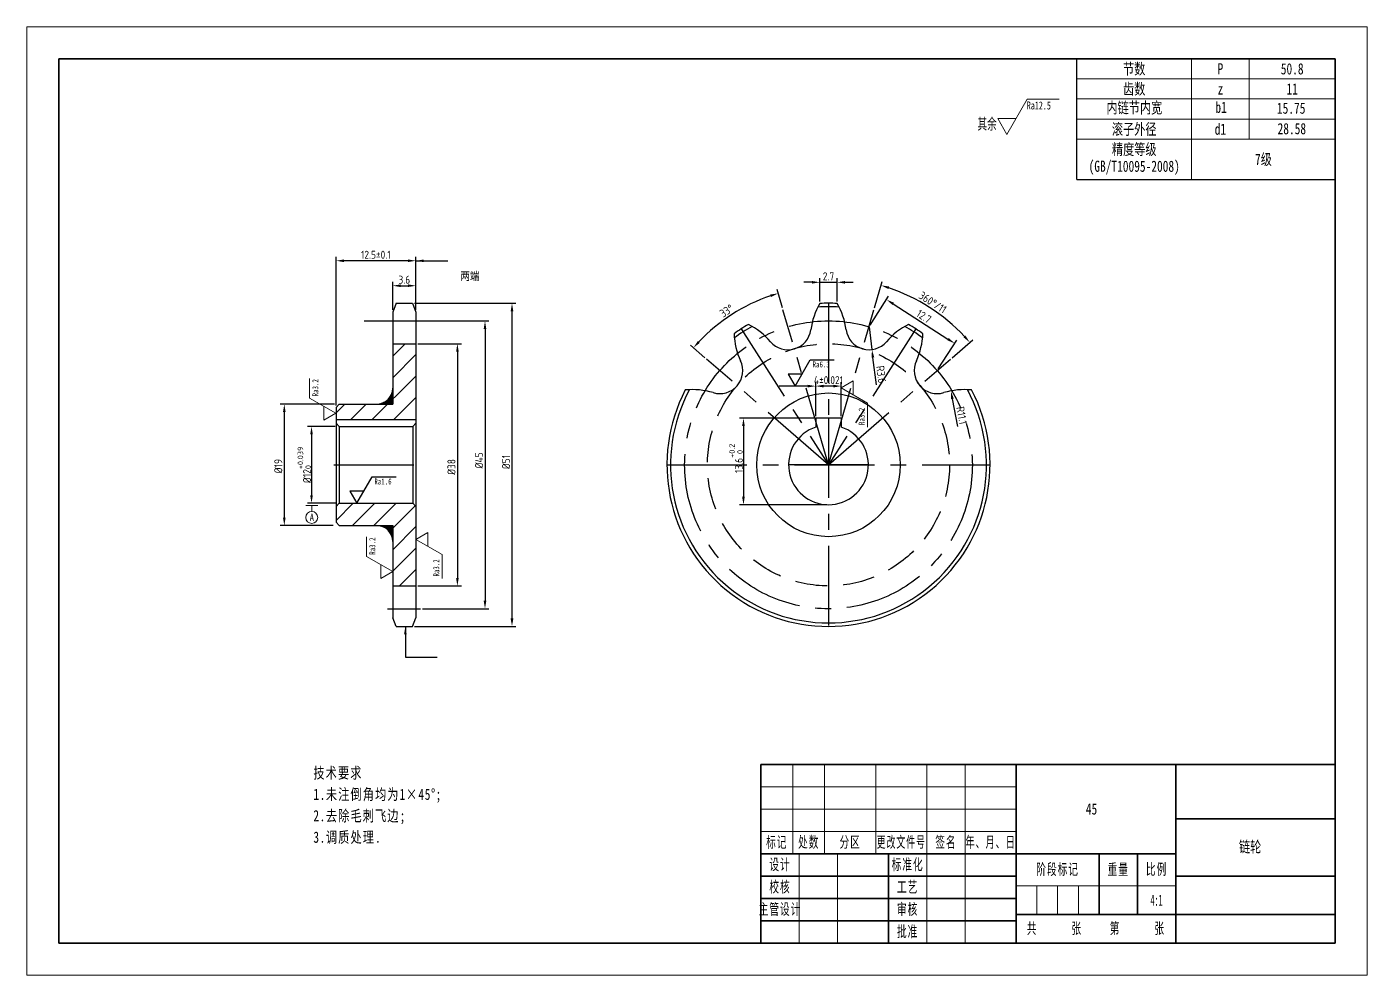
# Model space of a CAD drawing. Header units: millimetres. Extents: x 324 to 1954, y -9 to 583.
# Drawn here: x 1533.8 to 1953.8, y 58 to 355 of the extents above; entities that cross this region are included whole.
import ezdxf
from ezdxf import colors
from ezdxf.entities.mleader import LeaderData, LeaderLine
from ezdxf.enums import TextEntityAlignment as Align
from ezdxf.math import Vec2, Vec3

# ---------------------------------------------------------------- set-up
doc = ezdxf.new("R2010")
doc.units = ezdxf.units.MM
doc.header["$LTSCALE"] = 20
doc.linetypes.add('CENTER', pattern=[2, 1.25, -0.25, 0.25, -0.25])
doc.linetypes.add('DASHED', pattern=[0.75, 0.5, -0.25])
doc.layers.get('0').update_dxf_attribs({"lineweight": 30})
for name, color, linetype in [('1轮廓实线层', 7, 'Continuous'), ('3中心线层', 1, 'CENTER'), ('4虚线层', 6, 'DASHED'), ('5剖面线层', 2, 'Continuous'), ('7标注层', 4, 'Continuous')]:
    doc.layers.add(name, color=color, linetype=linetype)
for name, color, linetype, lineweight in [('尺寸线', 4, 'Continuous', 25), ('文字', 7, 'Continuous', 25), ('粗实线', 7, 'Continuous', 13), ('粗实线层', 7, 'Continuous', 35), ('细实线', 250, 'Continuous', 0), ('细实线层', 7, 'Continuous', 18)]:
    doc.layers.add(name, color=color, linetype=linetype, lineweight=lineweight)
doc.layers.add('尺寸线层', color=7, linetype='Continuous', lineweight=18, true_color=0xf708d7)
doc.styles.add('SLDTEXTSTYLE2', font='hyswlongfangsong.ttf')
doc.styles.get("Standard").update_dxf_attribs({"font": 'isocp.shx', "width": 0.707, "bigfont": 'hztxt.shx'})
doc.styles.add('字母2.5', font='gbenor.shx', dxfattribs={"height": 2.5})
doc.styles.add('标准', font='hyswlongfangsong.ttf', dxfattribs={"width": 0.667})
doc.dimstyles.new('GB', dxfattribs={"dimtxt": 2.5, "dimasz": 2.5, "dimexe": 1.25, "dimexo": 0.625, "dimtad": 1, "dimlfac": 2, "dimdsep": 46, "dimtxsty": '字母2.5', "dimcen": 2.5, "dimadec": 0, "dimazin": 0, "dimtfac": 1, "dimtmove": 0, "dimatfit": 3, "dimfxl": 1, "dimarcsym": 0})
doc.dimstyles.get("Standard").update_dxf_attribs({"dimtxt": 0.18, "dimasz": 0.18, "dimexe": 0.18, "dimexo": 0.0625, "dimgap": 0.09, "dimtad": 0, "dimtih": 1, "dimtoh": 1, "dimdec": 4, "dimzin": 0, "dimdsep": 46, "dimtxsty": 'Standard', "dimcen": 0.09, "dimadec": 0, "dimazin": 0, "dimtfac": 1, "dimtdec": 4, "dimtofl": 0, "dimtmove": 0, "dimatfit": 3, "dimfxl": 1, "dimtolj": 1, "dimtzin": 0, "dimarcsym": 0})
pattern_1 = [(45, (1592.758, 122.073), (-3.3676, 3.3676), [])]

# ---------------------------------------------------------------- blocks, each defined once
blk = doc.blocks.new('*D23')
at = {"layer": '7标注层', "color": 0, "lineweight": -2, "transparency": 16777216}
for p, q in [((1780.96, 233.07), (1780.96, 243.71)), ((1788.96, 233.07), (1788.96, 243.71)), ((1786.46, 242.46), (1783.46, 242.46))]:
    blk.add_line(p, q, dxfattribs=at)
at = {"layer": '7标注层', "color": 0, "lineweight": 35, "transparency": 16777216}
for points in [[(1783.46, 242.88), (1783.46, 242.04), (1780.96, 242.46)], [(1786.46, 242.88), (1786.46, 242.04), (1788.96, 242.46)]]:
    blk.add_solid(points, dxfattribs=at)
at = {"layer": 'Defpoints', "color": 0, "lineweight": 35, "transparency": 16777216}
for p in [(1780.96, 242.46), (1780.96, 232.45), (1788.96, 232.45)]:
    blk.add_point(p, dxfattribs=at)
at = {"layer": '7标注层', "color": 0, "transparency": 16777216, "insert": (1784.96, 244.33), "char_height": 2.5, "attachment_point": 5, "style": '字母2.5'}
blk.add_mtext('4±0.021', dxfattribs=at)
blk = doc.blocks.new('*D24')
at = {"layer": '7标注层', "color": 0, "lineweight": -2, "transparency": 16777216}
for p, q in [((1780.33, 232.45), (1757.07, 232.45)), ((1758.32, 229.95), (1758.32, 207.8)), ((1784.41, 205.3), (1757.07, 205.3))]:
    blk.add_line(p, q, dxfattribs=at)
at = {"layer": '7标注层', "color": 0, "lineweight": 35, "transparency": 16777216}
for points in [[(1757.9, 229.95), (1758.73, 229.95), (1758.32, 232.45)], [(1757.9, 207.8), (1758.73, 207.8), (1758.32, 205.3)]]:
    blk.add_solid(points, dxfattribs=at)
at = {"layer": 'Defpoints', "color": 0, "lineweight": 35, "transparency": 16777216}
for p in [(1780.96, 232.45), (1758.32, 205.3), (1785.04, 205.3)]:
    blk.add_point(p, dxfattribs=at)
at = {"layer": '7标注层', "color": 0, "transparency": 16777216, "insert": (1755.98, 219.83), "char_height": 2.5, "attachment_point": 5, "rotation": 90, "style": '字母2.5'}
blk.add_mtext('13.6{}{\\H0.7143x;\\S+0.2^  0;}', dxfattribs=at)
blk = doc.blocks.new('*D12')
at = {"layer": '7标注层', "color": 0, "lineweight": -2, "transparency": 16777216}
for p, q in [((1648.42, 266.29), (1648.42, 275.14)), ((1650.92, 273.89), (1653.17, 273.89)), ((1655.67, 266.29), (1655.67, 275.14))]:
    blk.add_line(p, q, dxfattribs=at)
at = {"layer": '7标注层', "color": 0, "lineweight": 35, "transparency": 16777216}
for points in [[(1650.92, 274.31), (1650.92, 273.48), (1648.42, 273.89)], [(1653.17, 274.31), (1653.17, 273.48), (1655.67, 273.89)]]:
    blk.add_solid(points, dxfattribs=at)
at = {"layer": 'Defpoints', "color": 0, "lineweight": 35, "transparency": 16777216}
for p in [(1655.67, 273.89), (1648.42, 265.66), (1655.67, 265.66)]:
    blk.add_point(p, dxfattribs=at)
at = {"layer": '7标注层', "color": 0, "transparency": 16777216, "insert": (1652.04, 275.77), "char_height": 2.5, "attachment_point": 5, "style": '字母2.5'}
blk.add_mtext('3.6', dxfattribs=at)
blk = doc.blocks.new('*D13')
at = {"layer": '7标注层', "color": 0, "lineweight": -2, "transparency": 16777216}
for p, q in [((1630.67, 236.42), (1630.67, 282.96)), ((1653.17, 281.71), (1633.17, 281.71)), ((1655.67, 266.29), (1655.67, 282.96))]:
    blk.add_line(p, q, dxfattribs=at)
at = {"layer": '7标注层', "color": 0, "lineweight": 35, "transparency": 16777216}
for points in [[(1633.17, 282.13), (1633.17, 281.29), (1630.67, 281.71)], [(1653.17, 282.13), (1653.17, 281.29), (1655.67, 281.71)]]:
    blk.add_solid(points, dxfattribs=at)
at = {"layer": 'Defpoints', "color": 0, "lineweight": 35, "transparency": 16777216}
for p in [(1630.67, 281.71), (1655.67, 265.66), (1630.67, 235.8)]:
    blk.add_point(p, dxfattribs=at)
at = {"layer": '7标注层', "color": 0, "transparency": 16777216, "insert": (1643.12, 283.59), "char_height": 2.5, "attachment_point": 5, "style": '字母2.5'}
blk.add_mtext('12.5±0.1', dxfattribs=at)
blk = doc.blocks.new('*D14')
at = {"layer": '7标注层', "color": 0, "lineweight": -2, "transparency": 16777216}
for p, q in [((1658.77, 262.87), (1678.58, 262.87)), ((1677.33, 260.37), (1677.33, 175.22)), ((1657.78, 172.72), (1678.58, 172.72))]:
    blk.add_line(p, q, dxfattribs=at)
at = {"layer": '7标注层', "color": 0, "lineweight": 35, "transparency": 16777216}
for points in [[(1676.91, 260.37), (1677.75, 260.37), (1677.33, 262.87)], [(1676.91, 175.22), (1677.75, 175.22), (1677.33, 172.72)]]:
    blk.add_solid(points, dxfattribs=at)
at = {"layer": 'Defpoints', "color": 0, "lineweight": 35, "transparency": 16777216}
for p in [(1658.15, 262.87), (1657.15, 172.72), (1677.33, 172.72)]:
    blk.add_point(p, dxfattribs=at)
at = {"layer": '7标注层', "color": 0, "transparency": 16777216, "insert": (1675.46, 219.19), "char_height": 2.5, "attachment_point": 5, "rotation": 90, "style": '字母2.5'}
blk.add_mtext('%%c45{}{}', dxfattribs=at)
blk = doc.blocks.new('*D15')
at = {"layer": '7标注层', "color": 0, "lineweight": -2, "transparency": 16777216}
for p, q in [((1655.19, 268.41), (1687.04, 268.41)), ((1685.79, 265.91), (1685.79, 169.68)), ((1655.19, 167.18), (1687.04, 167.18))]:
    blk.add_line(p, q, dxfattribs=at)
at = {"layer": '7标注层', "color": 0, "lineweight": 35, "transparency": 16777216}
for points in [[(1685.37, 265.91), (1686.21, 265.91), (1685.79, 268.41)], [(1685.37, 169.68), (1686.21, 169.68), (1685.79, 167.18)]]:
    blk.add_solid(points, dxfattribs=at)
at = {"layer": 'Defpoints', "color": 0, "lineweight": 35, "transparency": 16777216}
for p in [(1654.56, 268.41), (1654.56, 167.18), (1685.79, 167.18)]:
    blk.add_point(p, dxfattribs=at)
at = {"layer": '7标注层', "color": 0, "transparency": 16777216, "insert": (1683.92, 218.67), "char_height": 2.5, "attachment_point": 5, "rotation": 90, "style": '字母2.5'}
blk.add_mtext('%%c51{}{}', dxfattribs=at)
blk = doc.blocks.new('*D16')
at = {"layer": '7标注层', "color": 0, "lineweight": -2, "transparency": 16777216}
for p, q in [((1630.4, 229.8), (1621.73, 229.8)), ((1622.98, 227.3), (1622.98, 208.3)), ((1630.45, 205.8), (1621.73, 205.8))]:
    blk.add_line(p, q, dxfattribs=at)
at = {"layer": '7标注层', "color": 0, "lineweight": 35, "transparency": 16777216}
for points in [[(1622.56, 227.3), (1623.39, 227.3), (1622.98, 229.8)], [(1622.56, 208.3), (1623.39, 208.3), (1622.98, 205.8)]]:
    blk.add_solid(points, dxfattribs=at)
at = {"layer": 'Defpoints', "color": 0, "lineweight": 35, "transparency": 16777216}
for p in [(1631.02, 229.8), (1622.98, 205.8), (1631.07, 205.8)]:
    blk.add_point(p, dxfattribs=at)
at = {"layer": '7标注层', "color": 0, "transparency": 16777216, "insert": (1620.71, 217.8), "char_height": 2.5, "attachment_point": 5, "rotation": 90, "style": '字母2.5'}
blk.add_mtext('%%C12{\\H0.7x;\\S+0.039^ 0;}', dxfattribs=at)
blk = doc.blocks.new('*D17')
at = {"layer": '7标注层', "color": 0, "lineweight": -2, "transparency": 16777216}
for p, q in [((1630.12, 236.8), (1613.19, 236.8)), ((1614.44, 234.3), (1614.44, 201.3)), ((1629.74, 198.8), (1613.19, 198.8))]:
    blk.add_line(p, q, dxfattribs=at)
at = {"layer": '7标注层', "color": 0, "lineweight": 35, "transparency": 16777216}
for points in [[(1614.02, 234.3), (1614.86, 234.3), (1614.44, 236.8)], [(1614.02, 201.3), (1614.86, 201.3), (1614.44, 198.8)]]:
    blk.add_solid(points, dxfattribs=at)
at = {"layer": 'Defpoints', "color": 0, "lineweight": 35, "transparency": 16777216}
for p in [(1630.74, 236.8), (1614.44, 198.8), (1630.37, 198.8)]:
    blk.add_point(p, dxfattribs=at)
at = {"layer": '7标注层', "color": 0, "transparency": 16777216, "insert": (1612.56, 217.39), "char_height": 2.5, "attachment_point": 5, "rotation": 90, "style": '字母2.5'}
blk.add_mtext('%%c19{}{}', dxfattribs=at)
blk = doc.blocks.new('*D18')
at = {"layer": '7标注层', "color": 0, "lineweight": -2, "transparency": 16777216}
for p, q in [((1779.76, 274.96), (1777.26, 274.96)), ((1782.26, 268.97), (1782.26, 276.21)), ((1782.26, 274.96), (1787.66, 274.96)), ((1787.66, 268.97), (1787.66, 276.21)), ((1790.16, 274.96), (1792.66, 274.96))]:
    blk.add_line(p, q, dxfattribs=at)
at = {"layer": '7标注层', "color": 0, "lineweight": 35, "transparency": 16777216}
for points in [[(1779.76, 275.37), (1779.76, 274.54), (1782.26, 274.96)], [(1790.16, 275.37), (1790.16, 274.54), (1787.66, 274.96)]]:
    blk.add_solid(points, dxfattribs=at)
at = {"layer": 'Defpoints', "color": 0, "lineweight": 35, "transparency": 16777216}
for p in [(1787.66, 274.96), (1782.26, 268.34), (1787.66, 268.34)]:
    blk.add_point(p, dxfattribs=at)
at = {"layer": '7标注层', "color": 0, "transparency": 16777216, "insert": (1784.96, 276.83), "char_height": 2.5, "attachment_point": 5, "style": '字母2.5'}
blk.add_mtext('2.7', dxfattribs=at)
blk = doc.blocks.new('*D19')
at = {"layer": '7标注层', "color": 0, "lineweight": -2, "transparency": 16777216}
for p, q in [((1798, 261.57), (1803.81, 270.62)), ((1805.24, 268.21), (1822.4, 257.19)), ((1819.36, 247.84), (1825.18, 256.89))]:
    blk.add_line(p, q, dxfattribs=at)
at = {"layer": '7标注层', "color": 0, "lineweight": 35, "transparency": 16777216}
for points in [[(1805.46, 268.56), (1805.01, 267.86), (1803.13, 269.57)], [(1822.62, 257.54), (1822.17, 256.83), (1824.5, 255.83)]]:
    blk.add_solid(points, dxfattribs=at)
at = {"layer": 'Defpoints', "color": 0, "lineweight": 35, "transparency": 16777216}
for p in [(1797.66, 261.05), (1824.5, 255.83), (1819.03, 247.32)]:
    blk.add_point(p, dxfattribs=at)
at = {"layer": '7标注层', "color": 0, "transparency": 16777216, "insert": (1814.85, 264.27), "char_height": 2.5, "attachment_point": 5, "rotation": 327.2727, "style": '字母2.5'}
blk.add_mtext('12.7', dxfattribs=at)
blk = doc.blocks.new('*D20')
at = {"layer": '7标注层', "color": 0, "lineweight": -2, "transparency": 16777216}
for p, q in [((1656.29, 255.73), (1669.93, 255.73)), ((1668.68, 253.23), (1668.68, 182.36)), ((1656.29, 179.86), (1669.93, 179.86))]:
    blk.add_line(p, q, dxfattribs=at)
at = {"layer": '7标注层', "color": 0, "lineweight": 35, "transparency": 16777216}
for points in [[(1668.27, 253.23), (1669.1, 253.23), (1668.68, 255.73)], [(1668.27, 182.36), (1669.1, 182.36), (1668.68, 179.86)]]:
    blk.add_solid(points, dxfattribs=at)
at = {"layer": 'Defpoints', "color": 0, "lineweight": 35, "transparency": 16777216}
for p in [(1655.67, 255.73), (1655.67, 179.86), (1668.68, 179.86)]:
    blk.add_point(p, dxfattribs=at)
at = {"layer": '7标注层', "color": 0, "transparency": 16777216, "insert": (1666.81, 217.13), "char_height": 2.5, "attachment_point": 5, "rotation": 90, "style": '字母2.5'}
blk.add_mtext('%%c38{}{}', dxfattribs=at)
blk = doc.blocks.new('*D21')
at = {"layer": '7标注层', "color": 0, "lineweight": -2, "transparency": 16777216}
for p, q in [((1770.52, 266.96), (1768.84, 272.7)), ((1746.23, 251.35), (1741.71, 255.27))]:
    blk.add_line(p, q, dxfattribs=at)
blk.add_arc((1784.96, 217.8), 55.97, 108.9228, 136.5317, dxfattribs=at)
at = {"layer": '7标注层', "color": 0, "lineweight": 35, "transparency": 16777216}
for points in [[(1766.68, 271.14), (1766.93, 270.35), (1769.19, 271.5)], [(1744.64, 256.02), (1744.03, 256.58), (1742.66, 254.45)]]:
    blk.add_solid(points, dxfattribs=at)
at = {"layer": 'Defpoints', "color": 0, "lineweight": 35, "transparency": 16777216}
for p in [(1759.31, 267.55), (1770.7, 266.36), (1746.71, 250.94), (1784.96, 217.8), (1784.96, 217.8)]:
    blk.add_point(p, dxfattribs=at)
at = {"layer": '7标注层', "color": 0, "transparency": 16777216, "insert": (1753.05, 266.05), "char_height": 2.5, "attachment_point": 5, "rotation": 33.4758, "style": '字母2.5'}
blk.add_mtext('33°{}{}', dxfattribs=at)
blk = doc.blocks.new('*D25')
at = {"layer": '7标注层', "color": 0, "lineweight": -2, "transparency": 16777216}
for p, q in [((1797.66, 261.05), (1798.58, 253.89)), ((1800, 242.84), (1798.9, 251.41))]:
    blk.add_line(p, q, dxfattribs=at)
at = {"layer": '7标注层', "color": 0, "lineweight": 35, "transparency": 16777216}
blk.add_solid([(1799.31, 251.46), (1798.48, 251.36), (1798.58, 253.89)], dxfattribs=at)
at = {"layer": 'Defpoints', "color": 0, "lineweight": 35, "transparency": 16777216}
for p in [(1797.66, 261.05), (1798.58, 253.89)]:
    blk.add_point(p, dxfattribs=at)
at = {"layer": '7标注层', "color": 0, "transparency": 16777216, "insert": (1801.47, 246.12), "char_height": 2.5, "attachment_point": 5, "rotation": 277.3245, "style": '字母2.5'}
blk.add_mtext('R3.6{}{}', dxfattribs=at)
blk = doc.blocks.new('*D26')
at = {"layer": '7标注层', "color": 0, "lineweight": -2, "transparency": 16777216}
blk.add_line((1825.48, 229.81), (1823.79, 238.5), dxfattribs=at)
at = {"layer": '7标注层', "color": 0, "lineweight": 35, "transparency": 16777216}
blk.add_solid([(1824.2, 238.58), (1823.38, 238.42), (1823.31, 240.95)], dxfattribs=at)
at = {"layer": 'Defpoints', "color": 0, "lineweight": 35, "transparency": 16777216}
for p in [(1823.31, 240.95), (1827.57, 219.07)]:
    blk.add_point(p, dxfattribs=at)
at = {"layer": '7标注层', "color": 0, "transparency": 16777216, "insert": (1826.71, 233.28), "char_height": 2.5, "attachment_point": 5, "rotation": 280.9923, "style": '字母2.5'}
blk.add_mtext('R11.1{}{}', dxfattribs=at)
blk = doc.blocks.new('*D22')
at = {"layer": '7标注层', "color": 0, "lineweight": -2, "transparency": 16777216}
for p, q in [((1799.4, 266.96), (1801.82, 275.2)), ((1823.69, 251.35), (1830.18, 256.98))]:
    blk.add_line(p, q, dxfattribs=at)
blk.add_arc((1784.96, 217.8), 58.58, 43.3544, 71.191, dxfattribs=at)
at = {"layer": '7标注层', "color": 0, "lineweight": 35, "transparency": 16777216}
for points in [[(1803.72, 272.85), (1803.97, 273.65), (1801.46, 274)], [(1827.86, 258.29), (1827.25, 257.73), (1829.23, 256.16)]]:
    blk.add_solid(points, dxfattribs=at)
at = {"layer": 'Defpoints', "color": 0, "lineweight": 35, "transparency": 16777216}
for p in [(1799.22, 266.36), (1821.17, 263.84), (1823.21, 250.94), (1784.96, 217.8), (1784.96, 217.8)]:
    blk.add_point(p, dxfattribs=at)
at = {"layer": '7标注层', "color": 0, "transparency": 16777216, "insert": (1817.64, 268.66), "char_height": 2.5, "attachment_point": 5, "rotation": 327.2727, "style": '字母2.5'}
blk.add_mtext('360%%d/11{}{}', dxfattribs=at)
blk = doc.blocks.new('$CAXA_FRAME_13B17AC1$')
at = {"layer": '粗实线层'}
for p, q in [((-200, 138.5), (-200, -138.5)), ((200, 138.5), (-200, 138.5)), ((200, -138.5), (200, 138.5)), ((-200, -138.5), (200, -138.5))]:
    blk.add_line(p, q, dxfattribs=at)
at = {"layer": '细实线层'}
for p, q in [((210, 148.5), (-210, 148.5)), ((-210, 148.5), (-210, -148.5)), ((210, -148.5), (210, 148.5)), ((-210, -148.5), (210, -148.5))]:
    blk.add_line(p, q, dxfattribs=at)
blk = doc.blocks.new('$CAXA_TITLE_151E506F$')
at = {"layer": '粗实线层'}
for p, q in [((0, 56), (-180, 56)), ((-180, 56), (-180, 0)), ((-100, 56), (-100, 0)), ((-50, 56), (-50, 0)), ((0, 0), (0, 56)), ((0, 39), (-50, 39)), ((-50, 28), (-180, 28)), ((-140, 28), (-140, 0)), ((-74, 28), (-74, 9)), ((-62, 28), (-62, 9)), ((-100, 21), (-180, 21)), ((0, 21), (-50, 21)), ((-100, 14), (-180, 14)), ((0, 9), (-100, 9)), ((-100, 7), (-180, 7)), ((0, 0), (-180, 0))]:
    blk.add_line(p, q, dxfattribs=at)
at = {"layer": '细实线层'}
for p, q in [((-170, 56), (-170, 28)), ((-160, 56), (-160, 28)), ((-144, 56), (-144, 28)), ((-128, 56), (-128, 0)), ((-116, 56), (-116, 0)), ((-100, 49), (-180, 49)), ((-100, 42), (-180, 42)), ((-100, 35), (-180, 35)), ((-168, 28), (-168, 0)), ((-156, 28), (-156, 0)), ((-50, 18), (-100, 18)), ((-93.5, 18), (-93.5, 9)), ((-87, 18), (-87, 9)), ((-80.5, 18), (-80.5, 9))]:
    blk.add_line(p, q, dxfattribs=at)
at = {"layer": '尺寸线层', "char_height": 3.5, "attachment_point": 5, "line_spacing_factor": 0.963108, "style": '标准'}
for s, insert, width in [('\\T1.1;标记', (-175, 31.5), 18), ('\\T1.1;处数', (-165, 31.5), 18), ('\\T1.1;分区', (-152, 31.5), 30), ('\\T1.1;{\\W0.592404;更改文件号}', (-136, 31.5), 30), ('\\T1.1;签名', (-122, 31.5), 22), ('\\T1.1;{\\W0.605422;年、月、日}', (-108, 31.5), 30), ('\\T1.1;设计', (-174, 24.5), 22), ('\\T1.1;标准化', (-134, 24.5), 22), ('\\T1.1;阶段标记', (-87, 23), 50), ('\\T1.1;重量', (-68, 23), 22), ('\\T1.1;比例', (-56, 23), 22), ('{\\T1.1;校核}', (-174, 17.5), 22), ('\\T1.1;工艺', (-134, 17.5), 22), ('{\\T1.1;主管设计}', (-174, 10.5), 22), ('\\T1.1;审核', (-134, 10.5), 22), ('\\T1.1;批准', (-134, 3.5), 22), ('\\T1.1;共', (-95, 4.5), 8), ('\\T1.1;张', (-81, 4.5), 8), ('\\T1.1;第', (-69, 4.5), 8), ('\\T1.1;张', (-55, 4.5), 8)]:
    blk.add_mtext(s, dxfattribs=dict(at, insert=insert, width=width))
at = {"layer": '尺寸线层', "style": '标准'}
for tag, height, width, p in [('标记C', 3.63, 0.664996, (-175, 52.5)), ('处数C', 3.63, 0.664996, (-165, 52.5)), ('分区C', 3.63, 0.667, (-152, 52.5)), ('更改文件号C', 3.63, 0.498314, (-136, 52.5)), ('更改签名C', 3.63, 0.447537, (-122, 52.5)), ('更改日期C', 3.63, 0.610278, (-108, 52.5)), ('单位名称', 5.19, 0.667, (-25, 47.5)), ('标记B', 3.63, 0.664996, (-175, 45.5)), ('处数B', 3.63, 0.664996, (-165, 45.5)), ('分区B', 3.63, 0.667, (-152, 45.5)), ('更改文件号B', 3.63, 0.498314, (-136, 45.5)), ('更改签名B', 3.63, 0.447537, (-122, 45.5)), ('更改日期B', 3.63, 0.610278, (-108, 45.5)), ('材料名称', 5.19, 0.667, (-75, 42)), ('标记A', 3.63, 0.664996, (-175, 38.5)), ('处数A', 3.63, 0.664996, (-165, 38.5)), ('分区A', 3.63, 0.667, (-152, 38.5)), ('更改文件号A', 3.63, 0.498314, (-136, 38.5)), ('更改签名A', 3.63, 0.447537, (-122, 38.5)), ('更改日期A', 3.63, 0.610278, (-108, 38.5)), ('图纸名称', 5.19, 0.667, (-25, 30)), ('设计', 3.63, 0.667, (-162, 24.5)), ('设计日期', 3.63, 0.667, (-148, 24.5)), ('标准化', 3.63, 0.667, (-122, 24.5)), ('标准化日期', 3.63, 0.554163, (-108, 24.5)), ('校核', 3.63, 0.667, (-162, 17.5)), ('审核日期', 3.63, 0.667, (-148, 17.5)), ('工艺', 3.63, 0.667, (-122, 17.5)), ('工艺日期', 3.63, 0.667, (-108, 17.5)), ('图纸编号', 5.19, 0.667, (-25, 15)), ('主管设计', 3.63, 0.667, (-162, 10.5)), ('审核日期', 3.63, 0.667, (-148, 10.5)), ('审核', 3.63, 0.667, (-122, 10.5)), ('审核日期', 3.63, 0.667, (-108, 10.5)), ('阶段标记S', 3.63, 0.223769, (-96.75, 13.5)), ('阶段标记A', 3.63, 0.223769, (-90.25, 13.5)), ('阶段标记B', 3.63, 0.223769, (-83.75, 13.5)), ('阶段标记C', 3.63, 0.223769, (-77.25, 13.5)), ('重量', 3.63, 0.667, (-68, 13.5)), ('图纸比例', 3.63, 0.510551, (-56, 13.5)), ('批准', 3.63, 0.667, (-122, 3.5)), ('批准日期', 3.63, 0.667, (-108, 3.5)), ('页数', 3.63, 0.667, (-88, 4.5)), ('页码', 3.63, 0.667, (-62, 4.5)), ('投影符号', 3.63, 0.667, (-25, 4.5))]:
    blk.add_attdef(tag, text='', height=height, dxfattribs=dict(at, width=width)).set_placement(p, align=Align.MIDDLE_CENTER)

msp = doc.modelspace()

# ---------------------------------------------------------------- hatches: boundary and pattern name
at = {"layer": '5剖面线层'}
h = msp.add_hatch(dxfattribs=at)
h.set_pattern_fill('ANSI31', color=256, scale=1.5, style=0)
h.set_pattern_definition(pattern_1)
h.paths.add_polyline_path([(1648.4152, 241.7967, -0.41421356), (1643.4152, 236.7967), (1631.6652, 236.7967), (1630.6652, 235.7967), (1630.6652, 231.9467), (1655.6652, 231.9467), (1655.6652, 255.7292), (1648.4152, 255.7292)])
h = msp.add_hatch(dxfattribs=at)
h.set_pattern_fill('ANSI31', color=256, scale=0.005, angle=180, style=0)
h.set_pattern_definition([(225, (1592.757999, 118.573206), (0.0112253202, -0.0112253202), [])])
h.paths.add_polyline_path([(1648.4152, 241.7967, -0.41421356), (1643.4152, 236.7967), (1648.4152, 236.7967)])
h = msp.add_hatch(dxfattribs=at)
h.set_pattern_fill('ANSI31', color=256, scale=1.5, style=0)
h.set_pattern_definition(pattern_1)
h.paths.add_polyline_path([(1643.4152, 198.7967, -0.41421356), (1648.4152, 193.7967), (1648.4152, 179.8642), (1655.6652, 179.8642), (1655.6652, 204.7967), (1654.6652, 205.7967), (1631.6652, 205.7967), (1630.6652, 204.7967), (1630.6652, 199.7967), (1631.6652, 198.7967)])
h = msp.add_hatch(dxfattribs=at)
h.set_pattern_fill('ANSI31', color=256, scale=0.005, angle=180, style=0)
h.set_pattern_definition([(225, (1592.757999, 125.573206), (0.0112253202, -0.0112253202), [])])
h.paths.add_polyline_path([(1648.4152, 198.7967), (1643.4152, 198.7967, -0.41421356), (1648.4152, 193.7967)])

# ---------------------------------------------------------------- linework, layer by layer
for p, q in [((1862.7586, 307.1735), (1862.7586, 344.9735)), ((1862.7586, 307.1735), (1943.7586, 307.1735)), ((1862.7586, 307.1735), (1943.7586, 307.1735)), ((1649.5162, 268.4142), (1648.4152, 265.6617)), ((1648.4152, 265.6617), (1648.4152, 236.7967)), ((1649.5162, 268.4142), (1654.5642, 268.4142)), ((1654.5642, 268.4142), (1655.6652, 265.6617)), ((1655.6652, 265.6617), (1655.6652, 169.9317)), ((1631.6652, 236.7967), (1630.6652, 235.7967)), ((1630.6652, 235.7967), (1630.6652, 199.7967)), ((1631.6652, 236.7967), (1648.4152, 236.7967)), ((1630.6652, 231.9467), (1655.6652, 231.9467)), ((1780.9595, 232.4467), (1780.9595, 229.6394)), ((1788.9595, 232.4467), (1780.9595, 232.4467)), ((1788.9595, 232.4467), (1788.9595, 229.6394)), ((1631.6652, 229.7967), (1630.6652, 230.7967)), ((1631.6652, 229.7967), (1654.6652, 229.7967)), ((1631.6652, 229.7967), (1631.6652, 205.7967)), ((1654.6652, 229.7967), (1655.6652, 230.7967)), ((1654.6652, 229.7967), (1654.6652, 205.7967)), ((1631.6652, 205.7967), (1630.6652, 204.7967)), ((1631.6652, 205.7967), (1654.6652, 205.7967)), ((1654.6652, 205.7967), (1655.6652, 204.7967)), ((1631.6652, 198.7967), (1630.6652, 199.7967)), ((1631.6652, 198.7967), (1648.4152, 198.7967)), ((1648.4152, 198.7967), (1648.4152, 169.9317)), ((1648.4152, 179.8642), (1655.6652, 179.8642)), ((1649.5162, 167.1792), (1648.4152, 169.9317)), ((1654.5642, 167.1792), (1655.6652, 169.9317)), ((1649.5162, 167.1792), (1654.5642, 167.1792))]:
    msp.add_line(p, q)
msp.add_circle((1784.9595, 217.7967), 22.5)
for centre, radius, start, end in [((1801.5007, 257.081), 22.2924, 149.657965, 172.273632), ((1784.9595, 217.7967), 49.5, 86.142445, 93.857555), ((1784.9595, 217.7967), 50.6175, 86.944872, 93.055128), ((1768.4184, 257.081), 22.2924, 7.726368, 30.342035), ((1784.9595, 217.7967), 50.6175, 119.672145, 125.782401), ((1784.9595, 217.7967), 49.5, 118.869718, 126.584828), ((1749.8055, 241.9019), 22.2924, 40.453641, 63.069308), ((1820.1135, 241.9019), 22.2924, 116.930692, 139.546359), ((1784.9595, 217.7967), 49.5, 53.415172, 61.130282), ((1784.9595, 217.7967), 50.6175, 54.217599, 60.327855), ((1777.6361, 259.7876), 22.2924, 182.385238, 205.000905), ((1772.2597, 261.0482), 7.2165, 220.453641, 352.273632), ((1797.6593, 261.0482), 7.2165, 187.726368, 319.546359), ((1792.2829, 259.7876), 22.2924, 334.999095, 357.614762), ((1750.8922, 247.3162), 7.2165, 253.180913, 25.000905), ((1819.0268, 247.3162), 7.2165, 154.999095, 286.819087), ((1784.9595, 217.7967), 50.6175, 152.399417, 27.600583), ((1784.9595, 217.7967), 49.5, 151.59699, 28.40301), ((1742.3538, 219.0696), 22.2924, 73.180913, 95.79658), ((1827.5652, 219.0696), 22.2924, 84.20342, 106.819087), ((1784.9595, 217.7967), 12.5, 108.662925, 71.337075)]:
    msp.add_arc(centre, radius, start, end)
at = {"layer": '1轮廓实线层'}
for p, q in [((1648.4152, 255.7292), (1655.6652, 255.7292)), ((1648.4152, 179.8642), (1655.6652, 179.8642))]:
    msp.add_line(p, q, dxfattribs=at)
for centre, start, end in [((1643.4152, 241.7967), 270, 360), ((1643.4152, 193.7967), 0, 90)]:
    msp.add_arc(centre, 5, start, end, dxfattribs=at)
at = {"layer": '3中心线层'}
for p, q in [((1784.9595, 217.7967), (1770.6989, 266.3638)), ((1784.9595, 268.4142), (1784.9595, 217.7967)), ((1784.9595, 217.7967), (1799.2201, 266.3638)), ((1639.4568, 262.8742), (1659.2652, 262.8742)), ((1757.5936, 260.3788), (1784.9595, 217.7967)), ((1812.3254, 260.3788), (1784.9595, 217.7967)), ((1784.9595, 217.7967), (1746.7054, 250.9441)), ((1784.9595, 217.7967), (1823.2137, 250.9441)), ((1784.9595, 232.4467), (1784.9595, 167.1792)), ((1629.988, 217.7967), (1655.8591, 217.7967)), ((1734.342, 217.7967), (1835.577, 217.7967)), ((1797.4595, 217.7967), (1772.4595, 217.7967)), ((1646.8272, 172.7192), (1657.1529, 172.7192))]:
    msp.add_line(p, q, dxfattribs=at)
msp.add_circle((1784.9595, 217.7967), 45.0775, dxfattribs=at)
at = {"layer": '4虚线层'}
msp.add_circle((1784.9595, 217.7967), 37.9325, dxfattribs=at)
at = {"layer": '尺寸线'}
msp.add_line((1652.3787, 157.5263), (1662.3787, 157.5263), dxfattribs=at)
at = {"layer": '粗实线', "color": 0}
msp.add_line((1621.1737, 205.0699), (1624.9237, 205.0699), dxfattribs=at)
at = {"layer": '细实线', "color": 7, "linetype": 'Continuous', "lineweight": 20}
for p, q in [((1898.7586, 307.1735), (1898.7586, 344.9735)), ((1916.7586, 319.7735), (1916.7586, 344.9735)), ((1862.7586, 338.6735), (1943.7586, 338.6735)), ((1862.7586, 332.3735), (1943.7586, 332.3735)), ((1862.7586, 326.0735), (1943.7586, 326.0735)), ((1862.7586, 319.7735), (1943.7586, 319.7735)), ((1862.7586, 319.7735), (1943.7586, 319.7735))]:
    msp.add_line(p, q, dxfattribs=at)
at = {"layer": '细实线', "color": 0}
for p, q in [((1840.8616, 321.2874), (1847.2124, 332.2874)), ((1847.2124, 332.2874), (1857.2124, 332.2874)), ((1837.9748, 326.2874), (1840.8616, 321.2874)), ((1843.7483, 326.2874), (1837.9748, 326.2874)), ((1622.3272, 238.7273), (1622.3272, 244.8787)), ((1792.7095, 244.0676), (1788.9595, 241.9025)), ((1792.7095, 239.7375), (1792.7095, 244.0676)), ((1788.9595, 241.9025), (1797.2095, 237.1394)), ((1630.5772, 233.9641), (1622.3272, 238.7273)), ((1626.8272, 236.1292), (1626.8272, 231.7991)), ((1797.2095, 237.1394), (1797.2095, 229.6394)), ((1626.8272, 231.7991), (1630.5772, 233.9641)), ((1623.0487, 205.0699), (1623.0487, 203.1949)), ((1640.1652, 189.1273), (1640.1652, 195.2787)), ((1659.4152, 196.623), (1655.6652, 194.458)), ((1655.6652, 194.458), (1663.9152, 189.6948)), ((1659.4152, 192.2929), (1659.4152, 196.623)), ((1648.4152, 184.3642), (1640.1652, 189.1273)), ((1663.9152, 189.6948), (1663.9152, 182.1948)), ((1644.6652, 186.5292), (1644.6652, 182.1991)), ((1644.6652, 182.1991), (1648.4152, 184.3642))]:
    msp.add_line(p, q, dxfattribs=at)
at = {"layer": '细实线', "color": 0, "lineweight": -3}
for p, q in [((1774.4968, 242.4543), (1779.2599, 250.7043)), ((1779.2599, 250.7043), (1786.7599, 250.7043)), ((1772.3317, 246.2043), (1774.4968, 242.4543)), ((1776.6618, 246.2043), (1772.3317, 246.2043)), ((1637.1905, 205.7967), (1641.9536, 214.0467)), ((1641.9536, 214.0467), (1649.4536, 214.0467)), ((1635.0254, 209.5467), (1637.1905, 205.7967)), ((1639.3555, 209.5467), (1635.0254, 209.5467))]:
    msp.add_line(p, q, dxfattribs=at)
at = {"layer": '细实线', "color": 0}
msp.add_circle((1623.0487, 201.3199), 1.875, dxfattribs=at)

# ---------------------------------------------------------------- block references
at = {"layer": '粗实线层'}
msp.add_blockref('$CAXA_FRAME_13B17AC1$', (1743.7586, 206.4735), dxfattribs=at)
ref = msp.add_blockref('$CAXA_TITLE_151E506F$', (1943.7586, 67.9735), dxfattribs=at)
ref.add_attrib('图纸比例', '4:1', dxfattribs={"layer": '尺寸线层', "height": 3.5, "style": '标准', "width": 0.667}).set_placement((1887.7586, 81.4735), align=Align.MIDDLE_CENTER)

# ---------------------------------------------------------------- texts
at = {"layer": '尺寸线层', "color": 0, "style": '标准'}
for s, p in [('节数', (1880.7586, 341.8235)), ('P', (1907.7586, 341.8235)), ('50.8', (1930.2586, 341.8235)), ('齿数', (1880.7586, 335.5235)), ('z', (1907.7586, 335.5235)), ('11', (1930.2586, 335.5235)), ('内链节内宽', (1880.793, 329.6444)), ('b1', (1907.9753, 329.7618)), ('15.75', (1929.9406, 329.4982)), ('滚子外径', (1880.7586, 322.9235)), ('d1', (1907.7586, 322.9235)), ('28.58', (1930.1395, 323.0879)), ('精度等级', (1880.7586, 316.6235)), ('7级', (1921.2586, 313.4735)), ('(GB/T10095-2008)', (1880.7586, 311.3122))]:
    msp.add_text(s, height=3.5, dxfattribs=at).set_placement(p, align=Align.MIDDLE_CENTER)
at = {"layer": '尺寸线层', "color": 0, "attachment_point": 1, "line_spacing_factor": 1.15057}
for s, insert, char_height, width, style in [('其余', (1831.6352, 326.3372), 3.5, 21.027228, '标准'), ('两端', (1669.5963, 278.1612), 2.5, 21.027228, 'SLDTEXTSTYLE2'), ('{\\T1.1;技术要求\\P1.未注倒角均为1×45%%D;\\P2.去除毛刺飞边;\\P3.调质处理.}', (1623.5474, 123.083), 3.5, 100.435378, 'SLDTEXTSTYLE2')]:
    msp.add_mtext(s, dxfattribs=dict(at, insert=insert, char_height=char_height, width=width, style=style))
at = {"layer": '尺寸线层', "color": 0, "char_height": 3.5, "attachment_point": 1, "line_spacing_factor": 1.15057, "style": 'SLDTEXTSTYLE2'}
for s, insert in [('45', (1865.5928, 111.7788)), ('{\\C256;链轮}', (1913.5843, 99.9355))]:
    msp.add_mtext_dynamic_manual_height_columns(s, width=21.027228, gutter_width=12.5, heights=[0], dxfattribs=dict(at, insert=insert))
at = {"layer": '文字', "color": 0}
for s, insert, char_height, width, attachment_point in [('{\\fSimSun|b0|i0|c134|p2;Ra12.5}', (1847.0897, 331.5942), 2.5, 5.719863, 1), ('{\\fSimSun|b0|i0|c134|p2;A}', (1623.0776, 201.3726), 2.25, 1.91478, 5)]:
    msp.add_mtext(s, dxfattribs=dict(at, insert=insert, char_height=char_height, width=width, attachment_point=attachment_point))
at = {"layer": '文字', "color": 0, "lineweight": -3, "char_height": 1.875, "width": 4.289897, "attachment_point": 1}
for s, insert in [('{\\fSimSun|b0|i0|c134|p2;Ra6.3}', (1779.9717, 250.1844)), ('{\\fSimSun|b0|i0|c134|p2;Ra1.6}', (1642.6654, 213.5268))]:
    msp.add_mtext(s, dxfattribs=dict(at, insert=insert))
at = {"layer": '文字', "color": 0, "char_height": 1.875, "width": 4.289897, "attachment_point": 1, "rotation": 90}
for insert in [(1623.2332, 239.2364), (1794.4154, 230.2597), (1641.0711, 189.6365), (1661.1211, 182.8152)]:
    msp.add_mtext('{\\fSimSun|b0|i0|c134|p2;Ra3.2}', dxfattribs=dict(at, insert=insert))

# ---------------------------------------------------------------- dimensions: what is measured, and where the dimension line sits
at = {"layer": '7标注层'}
for base, p1, p2, text, picture, middle in [((1630.6652, 281.7112), (1655.6652, 265.6617), (1630.6652, 235.7967), '<>±0.1', '*D13', (1643.1225, 281.7112)), ((1780.9595, 242.4584), (1788.9595, 232.4467), (1780.9595, 232.4467), '<>±0.021', '*D23', (1784.9595, 242.4584))]:
    dim = msp.add_linear_dim(base=base, p1=p1, p2=p2, text=text, dimstyle='GB', override={"dimdec": 1, "dimlfac": 0.5}, dxfattribs=at)
    dim.commit()
    dim.dimension.update_dxf_attribs({"geometry": picture, "text_midpoint": middle, "dimtype": 160})
for base, p1, p2, angle, picture, middle in [((1655.6652, 273.8933), (1648.4152, 265.6617), (1655.6652, 265.6617), 180, '*D12', (1652.0402, 273.8933)), ((1787.6573, 274.9563), (1782.2618, 268.3422), (1787.6573, 268.3422), 180, '*D18', (1784.9595, 274.9563)), ((1824.5006, 255.8335), (1797.6593, 261.0482), (1819.0268, 247.3162), 147.272727, '*D19', (1813.8319, 262.6899))]:
    dim = msp.add_linear_dim(base=base, p1=p1, p2=p2, angle=angle, dimstyle='GB', override={"dimdec": 1, "dimlfac": 0.5}, dxfattribs=at)
    dim.commit()
    dim.dimension.update_dxf_attribs({"geometry": picture, "text_midpoint": middle, "dimtype": 160})
for base, line1, line2, text, picture, middle in [((1821.172, 263.8446), ((1784.9595, 217.7967), (1799.2201, 266.3638)), ((1784.9595, 217.7967), (1823.2137, 250.9441)), '360%%d/11{}{}', '*D22', (1816.6309, 267.0783)), ((1759.3104, 267.5491), ((1784.9595, 217.7967), (1746.7054, 250.9441)), ((1784.9595, 217.7967), (1770.6989, 266.3638)), '<>{}{}', '*D21', (1754.0847, 264.4863))]:
    dim = msp.add_angular_dim_2l(base=base, line1=line1, line2=line2, text=text, dimstyle='GB', dxfattribs=at)
    dim.commit()
    dim.dimension.update_dxf_attribs({"geometry": picture, "text_midpoint": middle, "dimtype": 162})
for base, p1, p2, text, override, picture, middle in [((1685.7915, 167.1792), (1654.5642, 268.4142), (1654.5642, 167.1792), '%%c<>{}{}', {"dimdec": 0, "dimlfac": 0.5}, '*D15', (1685.7915, 218.6667)), ((1677.3312, 172.7192), (1658.1458, 262.8742), (1657.1529, 172.7192), '%%c<>{}{}', {"dimdec": 0, "dimlfac": 0.5}, '*D14', (1677.3312, 219.1922)), ((1668.6843, 179.8642), (1655.6652, 255.7292), (1655.6652, 179.8642), '%%c<>{}{}', {"dimdec": 0, "dimlfac": 0.5}, '*D20', (1668.6843, 217.1313)), ((1614.4391, 198.7967), (1630.7408, 236.7967), (1630.3691, 198.7967), '%%c<>{}{}', {"dimdec": 1, "dimlfac": 0.5}, '*D17', (1614.4391, 217.3859)), ((1758.3158, 205.2969), (1780.9595, 232.4467), (1785.0351, 205.2969), '<>{}{\\H0.7143x;\\S+0.2^  0;}', {"dimdec": 1, "dimlfac": 0.5}, '*D24', (1758.3158, 219.8259)), ((1622.9773, 205.7967), (1631.0205, 229.7967), (1631.0726, 205.7967), '%%C<>{\\H0.7x;\\S+0.039^ 0;}', {"dimdec": 1, "dimlfac": 0.5}, '*D16', (1622.9773, 217.7967))]:
    dim = msp.add_linear_dim(base=base, p1=p1, p2=p2, angle=90, text=text, dimstyle='GB', override=override, dxfattribs=at)
    dim.commit()
    dim.dimension.update_dxf_attribs({"geometry": picture, "text_midpoint": middle, "dimtype": 160})
dim = msp.add_radius_dim(center=(1797.6593, 261.0482), mpoint=(1798.5793, 253.8907), text='<>{}{}', dimstyle='GB', override={"dimdec": 1, "dimlfac": 0.5}, dxfattribs=at)
dim.commit()
dim.dimension.update_dxf_attribs({"geometry": '*D25', "text_midpoint": (1801.4682, 246.1227)})
dim = msp.add_radius_dim(center=(1827.5652, 219.0696), mpoint=(1823.3146, 240.953), text='<>{}{}', dimstyle='GB', override={"dimdec": 1, "dimlfac": 0.5}, dxfattribs=at)
dim.commit()
dim.dimension.update_dxf_attribs({"geometry": '*D26', "text_midpoint": (1824.8737, 232.926), "dimtype": 164})

# ---------------------------------------------------------------- leaders
at = {"layer": '7标注层', "color": 0, "lineweight": -3}
msp.add_leader([(1655.6518, 281.697), (1665.6518, 281.697)], dimstyle='Standard', override={"dimasz": 2.5}, dxfattribs=at)
ml = msp.add_multileader_mtext('Standard', dxfattribs=at)
ml.set_content(' ')
ml.set_leader_properties()
ml.build(insert=Vec2(0, 0))
ml.multileader.update_dxf_attribs({"text_right_attachment_type": 6, "dogleg_length": 0.36, "arrow_head_size": 2.5})
ctx = ml.context
ctx.base_point, ctx.arrow_head_size, ctx.plane_origin = Vec3(1767.2289, 244.4584), 2.5, Vec3(1780.9595, 242.4584)
ctx.right_attachment, ctx.text_align_type = 6, 2
notes = []
notes.append((ctx, [(0, (1, 1, 0), (1772.7201, 242.4584), (-1, 0), 0.36, [(0, [(1780.9595, 242.4584)], 0, [])])]))
ctx.mtext.insert, ctx.mtext.alignment, ctx.mtext.flow_direction = Vec3(1770.3601, 246.4584), 3, 5
at = {"layer": '尺寸线'}
msp.add_leader([(1652.3787, 167.2276), (1652.3787, 157.5263)], dimstyle='Standard', override={"dimasz": 2.5}, dxfattribs=at)
for ctx, leaders in notes:
    for number, flags, end, landing, length, lines in leaders:
        leader = LeaderData()
        leader.index, (leader.has_last_leader_line, leader.has_dogleg_vector, leader.attachment_direction) = number, flags
        leader.last_leader_point, leader.dogleg_vector, leader.dogleg_length = Vec3(end), Vec3(landing), length
        for number, points, colour, breaks in lines:
            line = LeaderLine()
            line.index, line.vertices, line.color, line.breaks = number, Vec3.list(points), colors.encode_raw_color(colour), breaks
            leader.lines.append(line)
        ctx.leaders.append(leader)

doc.saveas('drawing.dxf')
